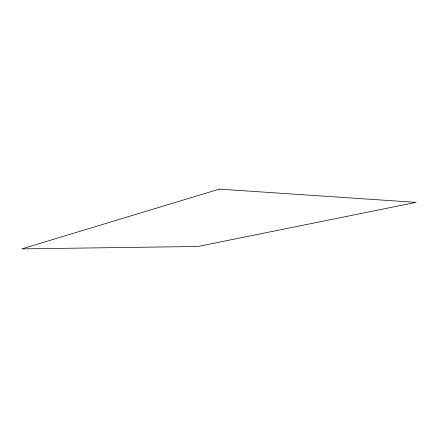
<?xml version="1.0" encoding="UTF-8"?>
<svg xmlns="http://www.w3.org/2000/svg" width="438" height="438" viewBox="0 0 438 438"><rect width="100%" height="100%" fill="white"/><g stroke="black" fill="none" stroke-linecap="round" stroke-linejoin="round"><path stroke-width="0.66" d="M219.301 189.117L21.9 248.883L197.877 246.484L416.1 202.372L219.301 189.117"/></g></svg>
